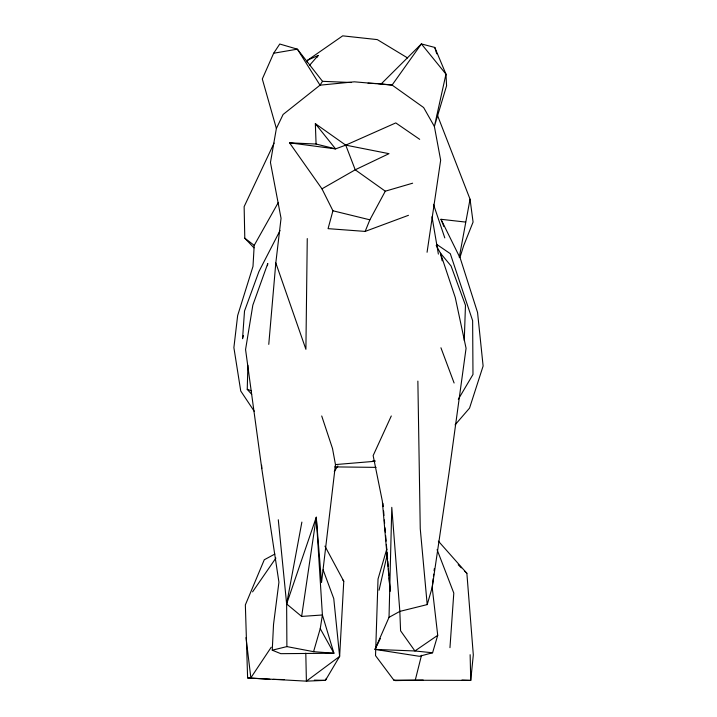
<?xml version="1.0" encoding="UTF-8"?>
<svg xmlns="http://www.w3.org/2000/svg" width="717" height="717" viewBox="0 0 717 717"><rect width="100%" height="100%" fill="white"/><g stroke="black" fill="none" stroke-linecap="round" stroke-linejoin="round"><path stroke-width="1.08" d="M307.261 238.564L305.899 349.313L275.812 262.942L281.046 218.3L270.452 162.445L276.377 128.477L283.107 114.469L320.015 85.171L322.507 81.326L351.384 82.509M432.584 652.766L419.364 656.297L374.973 649.396L389.026 617.337L391.787 507.34L399.835 611.386L400.579 630.772L414.91 650.973L432.584 652.766L437.72 635.307L432.199 587.429L433.211 578.565M251.703 394.332L247.24 389.367L247.894 365.338M464.266 340.458L465.467 305.281L451.047 265.953L440.471 253.2L436.187 245.402M272.245 650.194L286.89 646.6L286.639 603.947L316.26 517.217L322.399 614.989L333.934 653.241L280.804 653.671L272.245 650.194L273.536 624.364L278.931 582.204L261.786 468.613L245.564 349.564L252.841 305.128L267.773 263.506L267.45 265.72M324.935 546.139L343.766 581.245L339.634 656.405L325.455 680.352L306.392 681.15L247.607 677.923L245.357 604.897L264.277 559.762L274.862 554.062M278.348 202.418L254.203 245.357L252.993 266.41L237.65 315.561L233.885 347.611L240.742 391.007L254.203 411.208M449.962 647.666L453.798 593.076L437.083 549.643M268.767 344.366L275.812 262.942M433.462 576.351L433.713 574.138M434.09 570.822L434.341 568.608M321.718 415.977L332.509 448.519L335.466 464.58L321.53 582.562L316.26 517.217L301.633 616.423L322.399 614.989L320.239 628.639L313.571 651.672L286.89 646.6M427.072 252.259L440.659 160.196L434.385 126.47L423.63 107.532L392.091 85.063L378.047 83.602M459.274 257.34L470.047 199.192L437.334 114.935M301.633 616.423L286.639 603.947L301.875 522.093M379.051 590.225L387.467 553.596M386.777 549.088L378.029 579.04L375.52 655.625L393.848 680.128L415.242 680.254L421.497 655.275M243.404 335.511L242.543 338.711L244.515 311.035L258.909 271.591L280.033 230.569M419.696 139.34L395.784 122.912L345.737 145.139L335.565 148.885L316.08 144.045L289.516 142.817L321.969 188.84L332.93 210.78L328.063 228.651L365.159 231.412L408.457 215.315M389.026 617.337L399.835 611.386L427.207 604.592L432.199 587.429L448.959 473.274L466.068 348.274L455.259 297.51L440.471 253.2L442.165 260.854M459.947 257.537L463.603 245.85L473.077 222.064L470.047 199.192M307.055 62.092L307.817 60.076L342.699 35.85L377.303 39.605L407.606 57.952M365.159 231.412L369.873 219.823L385.289 191.188L412.633 183.202M322.507 81.326L297.385 49.168L279.755 44.024L273.67 53.228L262.305 78.978L276.377 128.477M326.352 678.345L325.455 680.352L314.333 680.146M391.285 415.977L373.145 455.6L382.313 501.004L390.156 591.229L389.143 577.866M274.073 143.095L244.138 206.639L244.793 238.187L253.961 247.84M380.386 638.471L374.973 649.396L414.91 650.973L437.72 635.307M458.324 399.279L472.978 374.48L472.637 320.687L450.303 253.684L436.671 244.354M334.292 471.535L337.859 465.96M316.959 57.342L318.178 55.46L307.817 60.076M271.232 647.227L250.851 677.807L246.012 637.619M252.563 591.875L275.911 558.059M455.062 424.885L469.545 408.116L483.115 366.028L477.558 312.487L460.35 258.523L440.991 219.285L465.629 222.082M309.466 65.426L318.178 55.46M381.381 83.737L421.39 43.925L434.78 47.439L445.974 74.138L446.574 85.771L434.385 126.47L445.974 74.138L421.39 43.925L392.091 85.063L354.332 81.819L320.015 85.171L297.385 49.168L273.67 53.228M321.969 188.84L355.229 169.804L388.99 153.671L345.737 145.139L315.346 123.674L316.08 144.045M335.466 464.58L375.063 461.282M423.191 680.066L395.417 680.603L393.848 680.128M415.242 680.254L470.746 680.406L473.31 654.935L466.875 573.313L438.365 541.138M334.776 466.901L376.093 467.376M372.831 460.816L375.045 460.852M269.852 679.304L247.607 677.923M273.186 679.366L284.308 679.573M461.945 680.074L470.746 680.406L470.137 654.702M368.054 83.19L375.825 83.513M313.571 651.672L333.934 653.241L320.239 628.639M289.516 142.817L335.565 148.885L315.346 123.674M332.93 210.78L369.873 219.823M247.24 389.367L251.371 390.756M385.289 191.188L355.229 169.804L345.737 145.139M244.793 238.187L254.203 245.357M458.199 564.745L461.354 567.864M464.508 570.983L466.875 573.313M342.457 579.488L343.766 581.245M440.991 219.285L443.868 226.545M440.937 347.772L454.103 383.003M323.116 569.845L333.755 598.578L339.634 656.405L306.392 681.15L305.8 653.16M433.462 204.3L444.791 237.892M434.78 47.439L436.743 53.829M432.001 216.749L438.383 254.105M278.286 519.771L286.639 603.947M427.207 604.592L420.252 528.698L417.868 381.103M382.968 503.244L383.245 506.587M383.613 511.042L383.98 515.496M384.348 519.95L384.626 523.293M384.993 527.748L385.361 532.202M385.638 535.545L386.105 541.111M386.373 544.454L386.839 550.02M387.019 552.251L387.574 558.928M387.763 561.16L388.22 566.726M388.408 568.957L388.955 575.643M261.633 465.288L261.786 468.613"/></g></svg>
